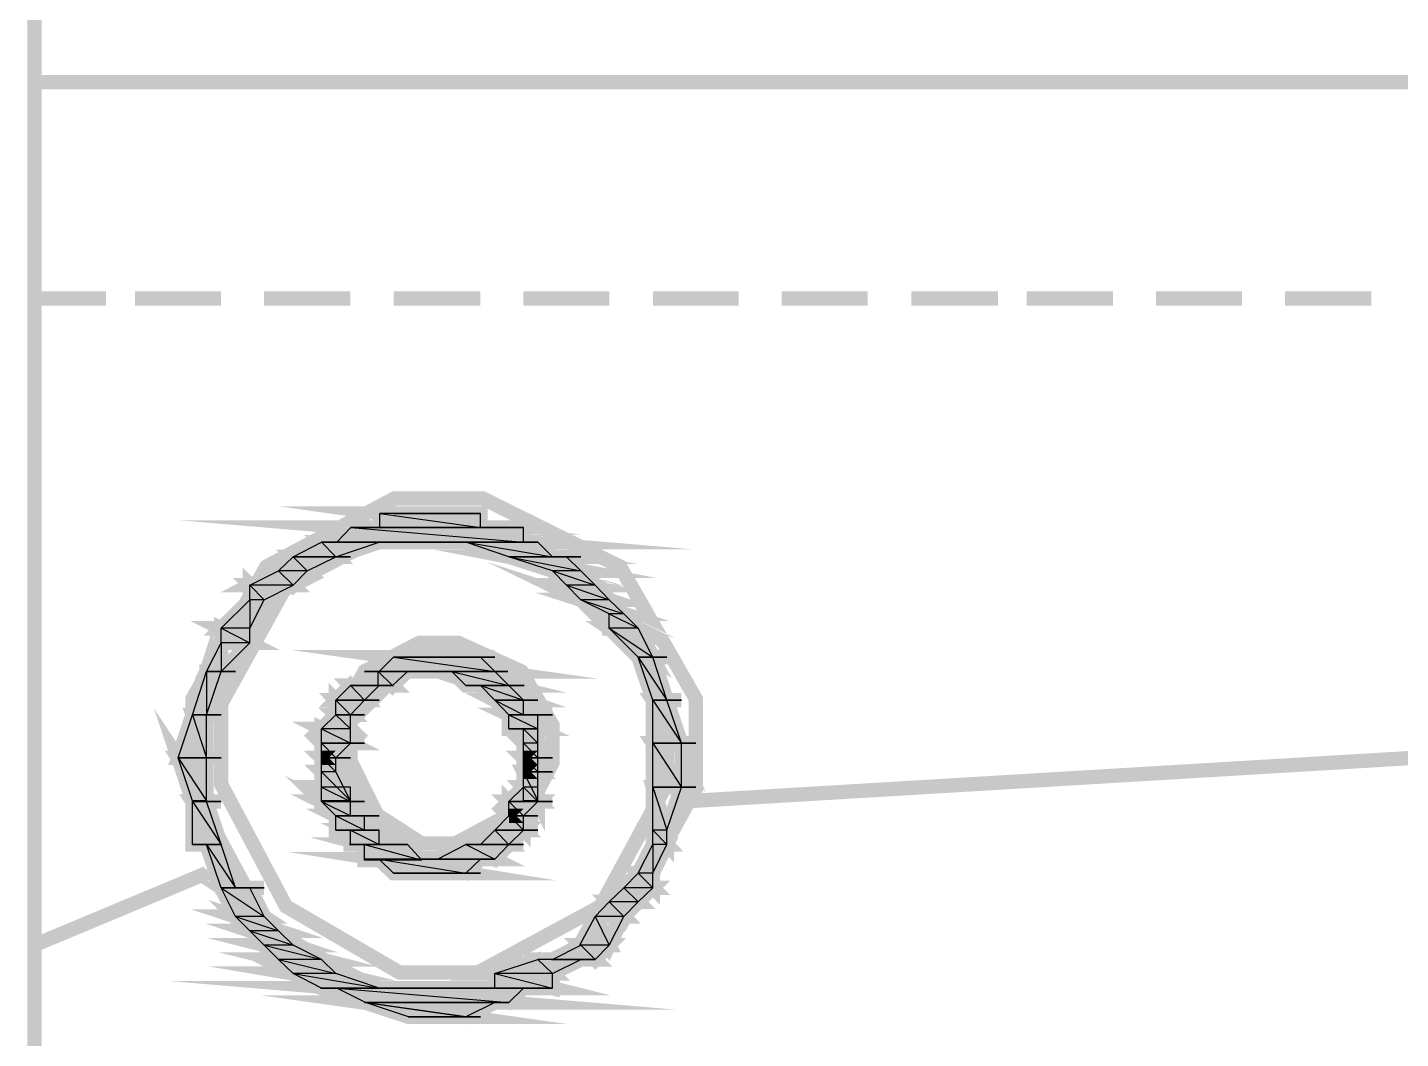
# Model space of a CAD drawing. Extents: x 0 to 210, y 0 to 297.
# Drawn here: x 81.58 to 85.629, y 246.546 to 249.528 of the extents above; entities that cross this region are included whole.
import ezdxf

# ---------------------------------------------------------------- set-up
doc = ezdxf.new("R2010")
doc.units = 0
doc.header["$MEASUREMENT"] = 0
doc.layers.add('C00-00-00-BLACK', color=7, linetype='Continuous')
doc.layers.add('CFF-00-00', color=1, linetype='Continuous')

msp = doc.modelspace()

# ---------------------------------------------------------------- linework, layer by layer
at = {"layer": 'C00-00-00-BLACK', "const_width": 0.0423}
for points in [[(81.6007, 233.641), (81.6007, 253.69)], [(89.4457, 249.367), (81.6007, 249.367)], [(81.8113, 248.729), (81.6007, 248.729)], [(82.1503, 248.729), (81.8967, 248.729)], [(82.532, 248.729), (82.2773, 248.729)], [(82.9151, 248.729), (82.659, 248.729)], [(83.2954, 248.729), (83.0421, 248.729)], [(83.6771, 248.729), (83.4238, 248.729)], [(84.0574, 248.729), (83.8041, 248.729)], [(84.4419, 248.729), (84.1858, 248.729)], [(84.781, 248.729), (84.5263, 248.729)], [(85.1613, 248.729), (84.908, 248.729)], [(85.543, 248.729), (85.2883, 248.729)]]:
    msp.add_lwpolyline(points, dxfattribs=at)
for points in [[(83.5505, 247.417), (83.5505, 247.548), (83.3272, 247.938), (82.9222, 248.139), (82.7885, 248.139), (82.6615, 248.139), (82.284, 247.938), (82.0663, 247.548), (82.0663, 247.417), (82.0663, 247.283), (82.284, 246.878), (82.6615, 246.655), (82.7885, 246.655), (82.9222, 246.655), (83.3272, 246.878), (83.5505, 247.283), (83.5505, 247.417)], [(82.9151, 248.095), (82.6188, 248.095), (82.9151, 248.053), (82.9151, 248.095)], [(82.6188, 248.095), (82.9151, 248.053), (82.6188, 248.053), (82.6188, 248.095)], [(82.743, 248.095), (82.9151, 248.095), (82.659, 248.095), (82.743, 248.095)], [(83.0421, 248.053), (82.5334, 248.053), (83.0421, 248.01), (83.0421, 248.053)], [(83.4651, 247.417), (83.4651, 247.533), (83.2693, 247.88), (82.9084, 248.055), (82.7885, 248.055), (82.6766, 248.055), (82.3419, 247.88), (82.1503, 247.533), (82.1503, 247.417), (82.1503, 247.297), (82.3419, 246.936), (82.6766, 246.741), (82.7885, 246.741), (82.9084, 246.741), (83.2693, 246.936), (83.4651, 247.297), (83.4651, 247.417)], [(82.5334, 248.053), (83.0421, 248.01), (82.4921, 248.01), (82.5334, 248.053)], [(82.6188, 248.053), (83.0421, 248.053), (82.5334, 248.053), (82.6188, 248.053)], [(82.9151, 248.053), (82.6188, 248.053), (83.0421, 248.053), (82.9151, 248.053)], [(82.8724, 248.01), (83.1275, 247.967), (82.9991, 247.967), (82.8724, 248.01)], [(82.9991, 247.967), (83.2115, 247.926), (83.1275, 247.926), (82.9991, 247.967)], [(82.4466, 248.01), (82.4893, 247.967), (82.3627, 247.967), (82.4466, 248.01)], [(82.6163, 248.01), (82.4466, 248.01), (82.4893, 247.967), (82.6163, 248.01)], [(82.4893, 248.01), (82.6163, 248.01), (82.4466, 248.01), (82.4893, 248.01)], [(82.743, 248.01), (82.4893, 248.01), (82.6163, 248.01), (82.743, 248.01)], [(83.0421, 248.01), (82.4921, 248.01), (83.0421, 248.01)], [(82.4921, 248.01), (83.0421, 248.01), (83.0848, 248.01), (82.4921, 248.01)], [(83.0848, 248.01), (82.8724, 248.01), (83.1275, 247.967), (83.0848, 248.01)], [(83.0421, 248.01), (82.743, 248.01), (83.0848, 248.01), (83.0421, 248.01)], [(82.743, 248.01), (83.0848, 248.01), (82.8724, 248.01), (82.743, 248.01)], [(82.3627, 247.967), (82.4039, 247.926), (82.32, 247.926), (82.3627, 247.967)], [(82.4893, 247.967), (82.3627, 247.967), (82.4039, 247.926), (82.4893, 247.967)], [(82.4893, 247.967), (82.3627, 247.967), (82.4893, 247.967)], [(82.3627, 247.967), (82.4893, 247.967), (82.532, 247.967), (82.3627, 247.967)], [(83.1688, 247.967), (82.9991, 247.967), (83.2115, 247.926), (83.1688, 247.967)], [(83.1688, 247.967), (83.2115, 247.967), (82.9991, 247.967), (83.1688, 247.967)], [(83.1688, 247.967), (82.9991, 247.967), (83.1275, 247.967), (83.1688, 247.967)], [(83.1275, 247.926), (83.2541, 247.883), (83.1688, 247.883), (83.1275, 247.926)], [(82.32, 247.926), (82.3627, 247.883), (82.2357, 247.883), (82.32, 247.926)], [(82.2357, 247.883), (82.2773, 247.84), (82.2357, 247.84), (82.2357, 247.883)], [(82.4039, 247.926), (82.32, 247.926), (82.3627, 247.883), (82.4039, 247.926)], [(83.2115, 247.84), (83.3381, 247.799), (83.2954, 247.799), (83.2115, 247.84)], [(83.2115, 247.926), (83.1275, 247.926), (83.2541, 247.883), (83.2115, 247.926)], [(83.1688, 247.883), (83.2954, 247.84), (83.2115, 247.84), (83.1688, 247.883)], [(82.2357, 247.84), (82.2357, 247.756), (82.1503, 247.756), (82.2357, 247.84)], [(82.3627, 247.883), (82.2357, 247.883), (82.2773, 247.84), (82.3627, 247.883)], [(83.2541, 247.883), (83.1688, 247.883), (83.2954, 247.84), (83.2541, 247.883)], [(83.2954, 247.756), (83.4238, 247.671), (83.3808, 247.671), (83.2954, 247.756)], [(82.2773, 247.84), (82.2357, 247.84), (82.2357, 247.756), (82.2773, 247.84)], [(83.2954, 247.84), (83.2115, 247.84), (83.3381, 247.799), (83.2954, 247.84)], [(83.3381, 247.799), (83.2954, 247.799), (83.3808, 247.756), (83.3381, 247.799)], [(83.2954, 247.799), (83.3808, 247.756), (83.2954, 247.756), (83.2954, 247.799)], [(83.3808, 247.671), (83.4651, 247.544), (83.4238, 247.544), (83.3808, 247.671)], [(82.2357, 247.756), (82.1503, 247.756), (82.2357, 247.713), (82.2357, 247.756)], [(82.1503, 247.713), (82.1503, 247.629), (82.1076, 247.629), (82.1503, 247.713)], [(82.1503, 247.756), (82.2357, 247.713), (82.1503, 247.713), (82.1503, 247.756)], [(83.3808, 247.756), (83.2954, 247.756), (83.4238, 247.671), (83.3808, 247.756)], [(82.1076, 247.629), (82.1076, 247.501), (82.0663, 247.501), (82.1076, 247.629)], [(82.2357, 247.713), (82.1503, 247.713), (82.1503, 247.629), (82.2357, 247.713)], [(83.1275, 247.417), (83.1275, 247.471), (83.0365, 247.629), (82.8506, 247.713), (82.7885, 247.713), (82.7345, 247.713), (82.5733, 247.629), (82.4893, 247.471), (82.4893, 247.417), (82.4893, 247.359), (82.5733, 247.184), (82.7345, 247.078), (82.7885, 247.078), (82.8506, 247.078), (83.0365, 247.184), (83.1275, 247.359), (83.1275, 247.417)], [(82.9151, 247.671), (82.659, 247.671), (82.9578, 247.629), (82.9151, 247.671)], [(83.0848, 247.417), (83.0848, 247.481), (82.8615, 247.671), (82.7885, 247.671), (82.7236, 247.671), (82.532, 247.481), (82.532, 247.417), (82.532, 247.365), (82.6107, 247.206), (82.743, 247.121), (82.7885, 247.121), (82.8407, 247.121), (82.9991, 247.206), (83.0848, 247.365), (83.0848, 247.417)], [(82.659, 247.671), (82.9578, 247.629), (82.6163, 247.629), (82.659, 247.671)], [(82.7031, 247.671), (82.8724, 247.671), (82.6615, 247.671), (82.7031, 247.671)], [(82.9151, 247.671), (82.9578, 247.671), (82.6615, 247.671), (82.9151, 247.671)], [(82.9151, 247.671), (82.6615, 247.671), (82.8724, 247.671), (82.9151, 247.671)], [(82.743, 247.671), (82.8312, 247.671), (82.7003, 247.671), (82.743, 247.671)], [(82.8312, 247.671), (82.7031, 247.671), (82.8724, 247.671), (82.8312, 247.671)], [(82.743, 247.671), (82.8312, 247.671), (82.8724, 247.671), (82.743, 247.671)], [(82.8312, 247.671), (82.743, 247.671), (82.8312, 247.671)], [(83.4238, 247.671), (83.3808, 247.671), (83.4651, 247.544), (83.4238, 247.671)], [(83.3808, 247.671), (83.4238, 247.671), (83.4651, 247.671), (83.3808, 247.671)], [(83.4238, 247.671), (83.4651, 247.671), (83.3808, 247.671), (83.4238, 247.671)], [(82.1076, 247.629), (82.1503, 247.629), (82.193, 247.629), (82.1076, 247.629)], [(82.1503, 247.629), (82.193, 247.629), (82.1076, 247.629), (82.1503, 247.629)], [(82.1503, 247.629), (82.1076, 247.629), (82.1076, 247.501), (82.1503, 247.629)], [(82.9578, 247.629), (82.6163, 247.629), (82.5733, 247.629), (82.9578, 247.629)], [(82.955, 247.629), (82.9966, 247.629), (82.5733, 247.629), (82.955, 247.629)], [(82.955, 247.629), (82.5733, 247.629), (82.955, 247.629)], [(82.7003, 247.629), (82.743, 247.629), (82.5733, 247.629), (82.7003, 247.629)], [(82.7003, 247.629), (82.5733, 247.629), (82.7885, 247.629), (82.7003, 247.629)], [(82.7003, 247.629), (82.6135, 247.629), (82.6562, 247.587), (82.7003, 247.629)], [(82.6135, 247.629), (82.6562, 247.587), (82.6135, 247.587), (82.6135, 247.629)], [(82.6163, 247.629), (82.955, 247.629), (82.9966, 247.629), (82.6163, 247.629)], [(82.9578, 247.629), (82.8312, 247.629), (82.9991, 247.587), (82.9578, 247.629)], [(82.8312, 247.629), (82.9991, 247.587), (82.8724, 247.587), (82.8312, 247.629)], [(82.9578, 247.629), (82.7885, 247.629), (82.9578, 247.629)], [(82.7885, 247.629), (82.9578, 247.629), (82.8312, 247.629), (82.7885, 247.629)], [(82.532, 247.587), (82.5733, 247.544), (82.4893, 247.544), (82.532, 247.587)], [(82.6163, 247.587), (82.532, 247.587), (82.5733, 247.544), (82.6163, 247.587)], [(82.5733, 247.587), (82.659, 247.587), (82.532, 247.587), (82.5733, 247.587)], [(82.6163, 247.587), (82.659, 247.587), (82.532, 247.587), (82.6163, 247.587)], [(82.6163, 247.587), (82.532, 247.587), (82.659, 247.587), (82.6163, 247.587)], [(82.659, 247.587), (82.5733, 247.587), (82.659, 247.587)], [(82.9991, 247.587), (82.9151, 247.587), (83.0421, 247.544), (82.9991, 247.587)], [(82.9151, 247.587), (83.0421, 247.544), (82.9578, 247.544), (82.9151, 247.587)], [(82.8724, 247.587), (83.0019, 247.587), (83.0446, 247.587), (82.8724, 247.587)], [(83.0019, 247.587), (83.0446, 247.587), (82.8724, 247.587), (83.0019, 247.587)], [(82.9991, 247.587), (82.8724, 247.587), (82.9991, 247.587)], [(82.8724, 247.587), (82.9991, 247.587), (82.9151, 247.587), (82.8724, 247.587)], [(82.9578, 247.544), (83.0421, 247.501), (82.9991, 247.501), (82.9578, 247.544)], [(83.4238, 247.544), (83.5078, 247.417), (83.4238, 247.417), (83.4238, 247.544)], [(82.0663, 247.501), (82.1076, 247.374), (82.0237, 247.374), (82.0663, 247.501)], [(82.4893, 247.544), (82.532, 247.501), (82.4893, 247.501), (82.4893, 247.544)], [(82.4893, 247.501), (82.532, 247.46), (82.4466, 247.46), (82.4893, 247.501)], [(82.5733, 247.544), (82.4893, 247.544), (82.532, 247.501), (82.5733, 247.544)], [(82.5733, 247.544), (82.4893, 247.544), (82.5733, 247.544)], [(82.4893, 247.544), (82.5733, 247.544), (82.6163, 247.544), (82.4893, 247.544)], [(83.0421, 247.544), (82.9578, 247.544), (83.0421, 247.501), (83.0421, 247.544)], [(83.0421, 247.544), (82.9578, 247.544), (83.0421, 247.544)], [(82.9578, 247.544), (83.0421, 247.544), (83.0848, 247.544), (82.9578, 247.544)], [(82.9991, 247.501), (83.0848, 247.46), (82.9991, 247.46), (82.9991, 247.501)], [(83.4651, 247.544), (83.4238, 247.544), (83.5078, 247.417), (83.4651, 247.544)], [(83.4238, 247.544), (83.4651, 247.544), (83.5078, 247.544), (83.4238, 247.544)], [(83.4651, 247.544), (83.5078, 247.544), (83.4238, 247.544), (83.4651, 247.544)], [(82.0237, 247.374), (82.1076, 247.247), (82.0663, 247.247), (82.0237, 247.374)], [(82.1076, 247.501), (82.0663, 247.501), (82.1076, 247.374), (82.1076, 247.501)], [(82.0663, 247.501), (82.1076, 247.501), (82.1503, 247.501), (82.0663, 247.501)], [(82.1076, 247.501), (82.1503, 247.501), (82.0663, 247.501), (82.1076, 247.501)], [(82.4466, 247.46), (82.532, 247.417), (82.4466, 247.417), (82.4466, 247.46)], [(82.532, 247.501), (82.4893, 247.501), (82.532, 247.46), (82.532, 247.501)], [(82.4893, 247.501), (82.532, 247.501), (82.5733, 247.501), (82.4893, 247.501)], [(82.532, 247.501), (82.5733, 247.501), (82.4893, 247.501), (82.532, 247.501)], [(83.0848, 247.501), (82.9991, 247.501), (83.0848, 247.46), (83.0848, 247.501)], [(83.0848, 247.501), (83.1275, 247.501), (82.9991, 247.501), (83.0848, 247.501)], [(83.0848, 247.501), (82.9991, 247.501), (83.0421, 247.501), (83.0848, 247.501)], [(83.0421, 247.46), (83.0848, 247.417), (83.0421, 247.417), (83.0421, 247.46)], [(83.4238, 247.417), (83.5078, 247.288), (83.4238, 247.288), (83.4238, 247.417)], [(82.532, 247.46), (82.4466, 247.46), (82.532, 247.417), (82.532, 247.46)], [(82.4466, 247.417), (82.4893, 247.374), (82.4466, 247.374), (82.4466, 247.417)], [(83.0848, 247.46), (82.9991, 247.46), (83.0848, 247.46)], [(82.9991, 247.46), (83.0848, 247.46), (83.0421, 247.46), (82.9991, 247.46)], [(83.0848, 247.46), (83.0421, 247.46), (83.0848, 247.417), (83.0848, 247.46)], [(83.0421, 247.417), (83.0848, 247.374), (83.0421, 247.374), (83.0421, 247.417)], [(82.532, 247.417), (82.4466, 247.417), (82.4893, 247.374), (82.532, 247.417)], [(82.4466, 247.417), (82.532, 247.417), (82.5733, 247.417), (82.4466, 247.417)], [(82.532, 247.417), (82.5733, 247.417), (82.4466, 247.417), (82.532, 247.417)], [(82.4466, 247.374), (82.4893, 247.333), (82.4466, 247.333), (82.4466, 247.374)], [(83.0848, 247.417), (83.0421, 247.417), (83.0848, 247.374), (83.0848, 247.417)], [(83.0421, 247.374), (83.0848, 247.333), (83.0421, 247.333), (83.0421, 247.374)], [(83.0421, 247.333), (83.0848, 247.247), (83.0421, 247.247), (83.0421, 247.333)], [(83.5078, 247.417), (83.4238, 247.417), (83.5078, 247.288), (83.5078, 247.417)], [(83.5078, 247.417), (83.4238, 247.417), (83.5078, 247.417)], [(83.4238, 247.417), (83.5078, 247.417), (83.5505, 247.417), (83.4238, 247.417)], [(83.4238, 247.288), (83.4651, 247.161), (83.4238, 247.161), (83.4238, 247.288)], [(82.1076, 247.374), (82.0237, 247.374), (82.1076, 247.247), (82.1076, 247.374)], [(82.1076, 247.374), (82.0237, 247.374), (82.1076, 247.374)], [(82.0237, 247.374), (82.1076, 247.374), (82.1503, 247.374), (82.0237, 247.374)], [(82.4893, 247.374), (82.4466, 247.374), (82.4893, 247.333), (82.4893, 247.374)], [(82.4893, 247.374), (82.4466, 247.374), (82.4893, 247.374)], [(82.4466, 247.374), (82.4893, 247.374), (82.532, 247.374), (82.4466, 247.374)], [(82.4466, 247.333), (82.532, 247.247), (82.4466, 247.247), (82.4466, 247.333)], [(83.0848, 247.374), (83.0421, 247.374), (83.0848, 247.333), (83.0848, 247.374)], [(83.0848, 247.374), (83.0421, 247.374), (83.0848, 247.374)], [(83.0421, 247.374), (83.0848, 247.374), (83.1275, 247.374), (83.0421, 247.374)], [(82.4893, 247.333), (82.4466, 247.333), (82.532, 247.247), (82.4893, 247.333)], [(83.0848, 247.333), (83.0421, 247.333), (83.0848, 247.247), (83.0848, 247.333)], [(83.0848, 247.333), (83.0421, 247.333), (83.0848, 247.333)], [(83.0421, 247.333), (83.0848, 247.333), (83.1275, 247.333), (83.0421, 247.333)], [(82.0663, 247.245), (82.1503, 247.118), (82.0663, 247.118), (82.0663, 247.245)], [(82.4466, 247.245), (82.532, 247.203), (82.4893, 247.203), (82.4466, 247.245)], [(82.532, 247.288), (82.4466, 247.288), (82.532, 247.245), (82.532, 247.288)], [(82.4466, 247.288), (82.532, 247.245), (82.4466, 247.245), (82.4466, 247.288)], [(83.0421, 247.288), (83.0848, 247.245), (82.9991, 247.245), (83.0421, 247.288)], [(82.9991, 247.245), (83.0421, 247.203), (82.9991, 247.203), (82.9991, 247.245)], [(83.0848, 247.288), (83.0421, 247.288), (83.0848, 247.245), (83.0848, 247.288)], [(83.5078, 247.288), (83.4238, 247.288), (83.4651, 247.161), (83.5078, 247.288)], [(83.4238, 247.288), (83.5078, 247.288), (83.5505, 247.288), (83.4238, 247.288)], [(83.5078, 247.288), (83.5505, 247.288), (83.4238, 247.288), (83.5078, 247.288)], [(82.1076, 247.245), (82.0663, 247.245), (82.1503, 247.118), (82.1076, 247.245)], [(82.1076, 247.118), (82.193, 246.991), (82.1503, 246.991), (82.1076, 247.118)], [(82.0663, 247.245), (82.1076, 247.245), (82.1503, 247.245), (82.0663, 247.245)], [(82.1076, 247.245), (82.1503, 247.245), (82.0663, 247.245), (82.1076, 247.245)], [(82.532, 247.245), (82.4466, 247.245), (82.532, 247.203), (82.532, 247.245)], [(82.4466, 247.245), (82.532, 247.245), (82.5733, 247.245), (82.4466, 247.245)], [(82.532, 247.245), (82.5733, 247.245), (82.4466, 247.245), (82.532, 247.245)], [(83.0848, 247.245), (82.9991, 247.245), (83.0421, 247.203), (83.0848, 247.245)], [(82.9991, 247.245), (83.0848, 247.245), (83.1275, 247.245), (82.9991, 247.245)], [(83.0848, 247.245), (83.1275, 247.245), (82.9991, 247.245), (83.0848, 247.245)], [(82.5733, 247.203), (82.4893, 247.203), (82.5733, 247.161), (82.5733, 247.203)], [(82.4893, 247.203), (82.5733, 247.161), (82.4893, 247.161), (82.4893, 247.203)], [(82.5733, 247.203), (82.6163, 247.203), (82.4893, 247.203), (82.5733, 247.203)], [(82.5733, 247.203), (82.4893, 247.203), (82.532, 247.203), (82.5733, 247.203)], [(82.9991, 247.203), (83.0421, 247.161), (82.9578, 247.161), (82.9991, 247.203)], [(83.0421, 247.203), (82.9991, 247.203), (83.0421, 247.161), (83.0421, 247.203)], [(83.0421, 247.203), (82.9991, 247.203), (83.0421, 247.203)], [(82.9991, 247.203), (83.0421, 247.203), (83.0848, 247.203), (82.9991, 247.203)], [(83.4238, 247.118), (83.4238, 247.034), (83.3808, 247.034), (83.4238, 247.118)], [(83.4238, 247.161), (83.4651, 247.118), (83.4238, 247.118), (83.4238, 247.161)], [(82.6163, 247.161), (82.532, 247.161), (82.6163, 247.118), (82.6163, 247.161)], [(82.5733, 247.161), (82.4893, 247.161), (82.6163, 247.161), (82.5733, 247.161)], [(82.4893, 247.161), (82.6163, 247.161), (82.532, 247.161), (82.4893, 247.161)], [(82.532, 247.161), (82.6163, 247.118), (82.532, 247.118), (82.532, 247.161)], [(82.9578, 247.161), (82.9991, 247.118), (82.9151, 247.118), (82.9578, 247.161)], [(83.0421, 247.161), (82.9578, 247.161), (82.9991, 247.118), (83.0421, 247.161)], [(83.0421, 247.161), (82.9578, 247.161), (83.0421, 247.161)], [(82.9578, 247.161), (83.0421, 247.161), (83.0848, 247.161), (82.9578, 247.161)], [(83.4651, 247.161), (83.4238, 247.161), (83.4651, 247.118), (83.4651, 247.161)], [(82.1503, 247.118), (82.0663, 247.118), (82.1503, 247.118)], [(82.0663, 247.118), (82.1503, 247.118), (82.1076, 247.118), (82.0663, 247.118)], [(82.1503, 247.118), (82.1076, 247.118), (82.193, 246.991), (82.1503, 247.118)], [(82.7003, 247.118), (82.5733, 247.118), (82.743, 247.072), (82.7003, 247.118)], [(82.659, 247.118), (82.5292, 247.118), (82.7003, 247.118), (82.659, 247.118)], [(82.5292, 247.118), (82.7003, 247.118), (82.5733, 247.118), (82.5292, 247.118)], [(82.659, 247.118), (82.7003, 247.118), (82.532, 247.118), (82.659, 247.118)], [(82.659, 247.118), (82.532, 247.118), (82.6163, 247.118), (82.659, 247.118)], [(82.5733, 247.118), (82.743, 247.072), (82.5733, 247.072), (82.5733, 247.118)], [(82.8724, 247.118), (82.9578, 247.075), (82.7885, 247.075), (82.8724, 247.118)], [(82.9991, 247.118), (82.8724, 247.118), (82.9578, 247.075), (82.9991, 247.118)], [(82.9151, 247.118), (82.9991, 247.118), (82.8724, 247.118), (82.9151, 247.118)], [(82.9991, 247.118), (82.8724, 247.118), (82.9991, 247.118)], [(82.8724, 247.118), (82.9991, 247.118), (83.0421, 247.118), (82.8724, 247.118)], [(82.9991, 247.118), (82.9151, 247.118), (82.9991, 247.118)], [(83.4651, 247.118), (83.4238, 247.118), (83.4238, 247.034), (83.4651, 247.118)], [(82.9151, 247.075), (82.6163, 247.075), (82.8724, 247.034), (82.9151, 247.075)], [(82.5733, 247.075), (82.743, 247.075), (82.7885, 247.075), (82.5733, 247.075)], [(82.743, 247.075), (82.7885, 247.075), (82.5733, 247.075), (82.743, 247.075)], [(82.5733, 247.075), (82.743, 247.075), (82.7885, 247.075), (82.5733, 247.075)], [(82.743, 247.075), (82.7885, 247.075), (82.5733, 247.075), (82.743, 247.075)], [(82.9578, 247.075), (82.5733, 247.075), (82.9151, 247.075), (82.9578, 247.075)], [(82.5733, 247.075), (82.9151, 247.075), (82.6163, 247.075), (82.5733, 247.075)], [(82.6163, 247.075), (82.8724, 247.034), (82.659, 247.034), (82.6163, 247.075)], [(82.9151, 247.075), (82.6163, 247.075), (82.9151, 247.075)], [(82.6163, 247.075), (82.9151, 247.075), (82.9578, 247.075), (82.6163, 247.075)], [(82.7885, 247.075), (82.9578, 247.075), (82.743, 247.075), (82.7885, 247.075)], [(82.9578, 247.075), (82.7885, 247.075), (82.9578, 247.075)], [(82.1503, 246.991), (82.2773, 246.906), (82.193, 246.906), (82.1503, 246.991)], [(82.8724, 247.034), (82.659, 247.034), (82.7003, 247.034), (82.8724, 247.034)], [(82.659, 247.034), (82.8724, 247.034), (82.9151, 247.034), (82.659, 247.034)], [(82.8312, 247.034), (82.743, 247.034), (82.7003, 247.034), (82.8312, 247.034)], [(82.7003, 247.034), (82.8724, 247.034), (82.8312, 247.034), (82.7003, 247.034)], [(82.8312, 247.034), (82.8724, 247.034), (82.743, 247.034), (82.8312, 247.034)], [(83.3808, 247.034), (83.4238, 246.991), (83.3381, 246.991), (83.3808, 247.034)], [(83.4238, 247.034), (83.3808, 247.034), (83.4238, 246.991), (83.4238, 247.034)], [(82.2357, 246.991), (82.1503, 246.991), (82.2773, 246.906), (82.2357, 246.991)], [(82.2357, 246.991), (82.2773, 246.991), (82.1503, 246.991), (82.2357, 246.991)], [(82.2357, 246.991), (82.1503, 246.991), (82.193, 246.991), (82.2357, 246.991)], [(83.3381, 246.991), (83.3808, 246.949), (83.2954, 246.949), (83.3381, 246.991)], [(83.4238, 246.991), (83.3381, 246.991), (83.3808, 246.949), (83.4238, 246.991)], [(83.2954, 246.949), (83.3381, 246.906), (83.2541, 246.906), (83.2954, 246.949)], [(83.3808, 246.949), (83.2954, 246.949), (83.3381, 246.906), (83.3808, 246.949)], [(82.2773, 246.906), (82.193, 246.906), (82.32, 246.864), (82.2773, 246.906)], [(82.193, 246.906), (82.32, 246.864), (82.2357, 246.864), (82.193, 246.906)], [(83.2541, 246.906), (83.2954, 246.822), (83.2086, 246.822), (83.2541, 246.906)], [(83.3381, 246.906), (83.2541, 246.906), (83.2954, 246.822), (83.3381, 246.906)], [(82.32, 246.864), (82.2357, 246.864), (82.3627, 246.822), (82.32, 246.864)], [(82.2357, 246.864), (82.3627, 246.822), (82.2773, 246.822), (82.2357, 246.864)], [(82.3627, 246.822), (82.2773, 246.822), (82.4466, 246.779), (82.3627, 246.822)], [(82.2773, 246.822), (82.4466, 246.779), (82.32, 246.779), (82.2773, 246.822)], [(83.2115, 246.822), (83.2541, 246.779), (83.1275, 246.779), (83.2115, 246.822)], [(83.2954, 246.822), (83.2115, 246.822), (83.2541, 246.779), (83.2954, 246.822)], [(82.4466, 246.779), (82.32, 246.779), (82.4893, 246.738), (82.4466, 246.779)], [(82.32, 246.779), (82.4893, 246.738), (82.3627, 246.738), (82.32, 246.779)], [(83.0848, 246.779), (83.1275, 246.738), (82.9578, 246.738), (83.0848, 246.779)], [(83.2115, 246.779), (83.0848, 246.779), (83.1275, 246.738), (83.2115, 246.779)], [(83.166, 246.779), (83.2115, 246.779), (83.1247, 246.779), (83.166, 246.779)], [(83.2541, 246.779), (83.166, 246.779), (83.2115, 246.779), (83.2541, 246.779)], [(82.4893, 246.738), (82.3627, 246.738), (82.6163, 246.695), (82.4893, 246.738)], [(82.3627, 246.738), (82.6163, 246.695), (82.4466, 246.695), (82.3627, 246.738)], [(83.1275, 246.738), (82.9578, 246.738), (83.1275, 246.695), (83.1275, 246.738)], [(82.9578, 246.738), (83.1275, 246.695), (82.9578, 246.695), (82.9578, 246.738)], [(83.0421, 246.695), (82.4921, 246.695), (82.9991, 246.652), (83.0421, 246.695)], [(82.4921, 246.695), (82.9991, 246.652), (82.5761, 246.652), (82.4921, 246.695)], [(82.659, 246.695), (82.7003, 246.695), (82.4438, 246.695), (82.659, 246.695)], [(82.659, 246.695), (82.4438, 246.695), (82.6163, 246.695), (82.659, 246.695)], [(82.659, 246.695), (82.4466, 246.695), (82.7003, 246.695), (82.659, 246.695)], [(82.4466, 246.695), (82.7003, 246.695), (82.4893, 246.695), (82.4466, 246.695)], [(82.743, 246.695), (82.7857, 246.695), (82.4893, 246.695), (82.743, 246.695)], [(82.743, 246.695), (82.4893, 246.695), (82.7003, 246.695), (82.743, 246.695)], [(82.8724, 246.695), (83.0421, 246.695), (82.743, 246.695), (82.8724, 246.695)], [(82.9578, 246.695), (83.0848, 246.695), (82.8724, 246.695), (82.9578, 246.695)], [(83.0848, 246.695), (82.8724, 246.695), (83.0421, 246.695), (83.0848, 246.695)], [(83.1275, 246.695), (82.9578, 246.695), (83.0848, 246.695), (83.1275, 246.695)], [(82.8724, 246.61), (82.7031, 246.61), (82.5761, 246.652), (82.8724, 246.61)], [(82.5733, 246.652), (82.9578, 246.652), (82.8724, 246.61), (82.5733, 246.652)], [(82.9578, 246.652), (82.9991, 246.652), (82.5761, 246.652), (82.9578, 246.652)], [(82.9578, 246.652), (82.5761, 246.652), (82.9991, 246.652), (82.9578, 246.652)], [(82.8724, 246.61), (82.9151, 246.61), (82.7031, 246.61), (82.8724, 246.61)]]:
    msp.add_lwpolyline(points, close=True, dxfattribs=at)
at = {"layer": 'C00-00-00-BLACK'}
for points in [[(82.9151, 248.095), (82.6188, 248.095), (82.9151, 248.053), (82.9151, 248.095)], [(82.6188, 248.095), (82.9151, 248.053), (82.6188, 248.053), (82.6188, 248.095)], [(82.743, 248.095), (82.9151, 248.095), (82.659, 248.095), (82.743, 248.095)], [(82.5334, 248.053), (83.0421, 248.01), (82.4921, 248.01), (82.5334, 248.053)], [(82.6188, 248.053), (83.0421, 248.053), (82.5334, 248.053), (82.6188, 248.053)], [(83.0421, 248.053), (82.5334, 248.053), (83.0421, 248.01), (83.0421, 248.053)], [(82.9151, 248.053), (82.6188, 248.053), (83.0421, 248.053), (82.9151, 248.053)], [(82.4466, 248.01), (82.4893, 247.967), (82.3627, 247.967), (82.4466, 248.01)], [(82.4893, 248.01), (82.6163, 248.01), (82.4466, 248.01), (82.4893, 248.01)], [(82.6163, 248.01), (82.4466, 248.01), (82.4893, 247.967), (82.6163, 248.01)], [(82.743, 248.01), (82.4893, 248.01), (82.6163, 248.01), (82.743, 248.01)], [(83.0421, 248.01), (82.4921, 248.01), (83.0421, 248.01)], [(82.4921, 248.01), (83.0421, 248.01), (83.0848, 248.01), (82.4921, 248.01)], [(83.0421, 248.01), (82.743, 248.01), (83.0848, 248.01), (83.0421, 248.01)], [(82.743, 248.01), (83.0848, 248.01), (82.8724, 248.01), (82.743, 248.01)], [(83.0848, 248.01), (82.8724, 248.01), (83.1275, 247.967), (83.0848, 248.01)], [(82.8724, 248.01), (83.1275, 247.967), (82.9991, 247.967), (82.8724, 248.01)], [(82.3627, 247.967), (82.4039, 247.926), (82.32, 247.926), (82.3627, 247.967)], [(82.4893, 247.967), (82.3627, 247.967), (82.4893, 247.967)], [(82.3627, 247.967), (82.4893, 247.967), (82.532, 247.967), (82.3627, 247.967)], [(82.4893, 247.967), (82.3627, 247.967), (82.4039, 247.926), (82.4893, 247.967)], [(83.1688, 247.967), (83.2115, 247.967), (82.9991, 247.967), (83.1688, 247.967)], [(83.1688, 247.967), (82.9991, 247.967), (83.1275, 247.967), (83.1688, 247.967)], [(83.1688, 247.967), (82.9991, 247.967), (83.2115, 247.926), (83.1688, 247.967)], [(82.9991, 247.967), (83.2115, 247.926), (83.1275, 247.926), (82.9991, 247.967)], [(82.32, 247.926), (82.3627, 247.883), (82.2357, 247.883), (82.32, 247.926)], [(82.4039, 247.926), (82.32, 247.926), (82.3627, 247.883), (82.4039, 247.926)], [(83.2115, 247.926), (83.1275, 247.926), (83.2541, 247.883), (83.2115, 247.926)], [(83.1275, 247.926), (83.2541, 247.883), (83.1688, 247.883), (83.1275, 247.926)], [(82.3627, 247.883), (82.2357, 247.883), (82.2773, 247.84), (82.3627, 247.883)], [(82.2357, 247.883), (82.2773, 247.84), (82.2357, 247.84), (82.2357, 247.883)], [(83.2541, 247.883), (83.1688, 247.883), (83.2954, 247.84), (83.2541, 247.883)], [(83.1688, 247.883), (83.2954, 247.84), (83.2115, 247.84), (83.1688, 247.883)], [(82.2357, 247.84), (82.2357, 247.756), (82.1503, 247.756), (82.2357, 247.84)], [(82.2773, 247.84), (82.2357, 247.84), (82.2357, 247.756), (82.2773, 247.84)], [(83.2954, 247.84), (83.2115, 247.84), (83.3381, 247.799), (83.2954, 247.84)], [(83.2115, 247.84), (83.3381, 247.799), (83.2954, 247.799), (83.2115, 247.84)], [(83.3381, 247.799), (83.2954, 247.799), (83.3808, 247.756), (83.3381, 247.799)], [(83.2954, 247.799), (83.3808, 247.756), (83.2954, 247.756), (83.2954, 247.799)], [(82.2357, 247.756), (82.1503, 247.756), (82.2357, 247.713), (82.2357, 247.756)], [(82.1503, 247.756), (82.2357, 247.713), (82.1503, 247.713), (82.1503, 247.756)], [(83.3808, 247.756), (83.2954, 247.756), (83.4238, 247.671), (83.3808, 247.756)], [(83.2954, 247.756), (83.4238, 247.671), (83.3808, 247.671), (83.2954, 247.756)], [(82.1503, 247.713), (82.1503, 247.629), (82.1076, 247.629), (82.1503, 247.713)], [(82.2357, 247.713), (82.1503, 247.713), (82.1503, 247.629), (82.2357, 247.713)], [(82.659, 247.671), (82.9578, 247.629), (82.6163, 247.629), (82.659, 247.671)], [(82.9151, 247.671), (82.659, 247.671), (82.9578, 247.629), (82.9151, 247.671)], [(82.7031, 247.671), (82.8724, 247.671), (82.6615, 247.671), (82.7031, 247.671)], [(82.9151, 247.671), (82.9578, 247.671), (82.6615, 247.671), (82.9151, 247.671)], [(82.9151, 247.671), (82.6615, 247.671), (82.8724, 247.671), (82.9151, 247.671)], [(82.743, 247.671), (82.8312, 247.671), (82.7003, 247.671), (82.743, 247.671)], [(82.8312, 247.671), (82.7031, 247.671), (82.8724, 247.671), (82.8312, 247.671)], [(82.743, 247.671), (82.8312, 247.671), (82.8724, 247.671), (82.743, 247.671)], [(82.8312, 247.671), (82.743, 247.671), (82.8312, 247.671)], [(83.3808, 247.671), (83.4238, 247.671), (83.4651, 247.671), (83.3808, 247.671)], [(83.4238, 247.671), (83.4651, 247.671), (83.3808, 247.671), (83.4238, 247.671)], [(83.4238, 247.671), (83.3808, 247.671), (83.4651, 247.544), (83.4238, 247.671)], [(83.3808, 247.671), (83.4651, 247.544), (83.4238, 247.544), (83.3808, 247.671)], [(82.1076, 247.629), (82.1076, 247.501), (82.0663, 247.501), (82.1076, 247.629)], [(82.1076, 247.629), (82.1503, 247.629), (82.193, 247.629), (82.1076, 247.629)], [(82.1503, 247.629), (82.193, 247.629), (82.1076, 247.629), (82.1503, 247.629)], [(82.1503, 247.629), (82.1076, 247.629), (82.1076, 247.501), (82.1503, 247.629)], [(82.9578, 247.629), (82.6163, 247.629), (82.5733, 247.629), (82.9578, 247.629)], [(82.955, 247.629), (82.9966, 247.629), (82.5733, 247.629), (82.955, 247.629)], [(82.955, 247.629), (82.5733, 247.629), (82.955, 247.629)], [(82.7003, 247.629), (82.743, 247.629), (82.5733, 247.629), (82.7003, 247.629)], [(82.7003, 247.629), (82.5733, 247.629), (82.7885, 247.629), (82.7003, 247.629)], [(82.7003, 247.629), (82.6135, 247.629), (82.6562, 247.587), (82.7003, 247.629)], [(82.6135, 247.629), (82.6562, 247.587), (82.6135, 247.587), (82.6135, 247.629)], [(82.6163, 247.629), (82.955, 247.629), (82.9966, 247.629), (82.6163, 247.629)], [(82.9578, 247.629), (82.7885, 247.629), (82.9578, 247.629)], [(82.7885, 247.629), (82.9578, 247.629), (82.8312, 247.629), (82.7885, 247.629)], [(82.9578, 247.629), (82.8312, 247.629), (82.9991, 247.587), (82.9578, 247.629)], [(82.8312, 247.629), (82.9991, 247.587), (82.8724, 247.587), (82.8312, 247.629)], [(82.532, 247.587), (82.5733, 247.544), (82.4893, 247.544), (82.532, 247.587)], [(82.5733, 247.587), (82.659, 247.587), (82.532, 247.587), (82.5733, 247.587)], [(82.6163, 247.587), (82.659, 247.587), (82.532, 247.587), (82.6163, 247.587)], [(82.6163, 247.587), (82.532, 247.587), (82.659, 247.587), (82.6163, 247.587)], [(82.6163, 247.587), (82.532, 247.587), (82.5733, 247.544), (82.6163, 247.587)], [(82.659, 247.587), (82.5733, 247.587), (82.659, 247.587)], [(82.8724, 247.587), (83.0019, 247.587), (83.0446, 247.587), (82.8724, 247.587)], [(83.0019, 247.587), (83.0446, 247.587), (82.8724, 247.587), (83.0019, 247.587)], [(82.9991, 247.587), (82.8724, 247.587), (82.9991, 247.587)], [(82.8724, 247.587), (82.9991, 247.587), (82.9151, 247.587), (82.8724, 247.587)], [(82.9991, 247.587), (82.9151, 247.587), (83.0421, 247.544), (82.9991, 247.587)], [(82.9151, 247.587), (83.0421, 247.544), (82.9578, 247.544), (82.9151, 247.587)], [(82.5733, 247.544), (82.4893, 247.544), (82.5733, 247.544)], [(82.4893, 247.544), (82.5733, 247.544), (82.6163, 247.544), (82.4893, 247.544)], [(82.5733, 247.544), (82.4893, 247.544), (82.532, 247.501), (82.5733, 247.544)], [(82.4893, 247.544), (82.532, 247.501), (82.4893, 247.501), (82.4893, 247.544)], [(83.0421, 247.544), (82.9578, 247.544), (83.0421, 247.544)], [(82.9578, 247.544), (83.0421, 247.544), (83.0848, 247.544), (82.9578, 247.544)], [(83.0421, 247.544), (82.9578, 247.544), (83.0421, 247.501), (83.0421, 247.544)], [(82.9578, 247.544), (83.0421, 247.501), (82.9991, 247.501), (82.9578, 247.544)], [(83.4238, 247.544), (83.4651, 247.544), (83.5078, 247.544), (83.4238, 247.544)], [(83.4651, 247.544), (83.5078, 247.544), (83.4238, 247.544), (83.4651, 247.544)], [(83.4651, 247.544), (83.4238, 247.544), (83.5078, 247.417), (83.4651, 247.544)], [(83.4238, 247.544), (83.5078, 247.417), (83.4238, 247.417), (83.4238, 247.544)], [(82.0663, 247.501), (82.1076, 247.374), (82.0237, 247.374), (82.0663, 247.501)], [(82.0663, 247.501), (82.1076, 247.501), (82.1503, 247.501), (82.0663, 247.501)], [(82.1076, 247.501), (82.1503, 247.501), (82.0663, 247.501), (82.1076, 247.501)], [(82.1076, 247.501), (82.0663, 247.501), (82.1076, 247.374), (82.1076, 247.501)], [(82.4893, 247.501), (82.532, 247.46), (82.4466, 247.46), (82.4893, 247.501)], [(82.4893, 247.501), (82.532, 247.501), (82.5733, 247.501), (82.4893, 247.501)], [(82.532, 247.501), (82.5733, 247.501), (82.4893, 247.501), (82.532, 247.501)], [(82.532, 247.501), (82.4893, 247.501), (82.532, 247.46), (82.532, 247.501)], [(83.0848, 247.501), (83.1275, 247.501), (82.9991, 247.501), (83.0848, 247.501)], [(83.0848, 247.501), (82.9991, 247.501), (83.0421, 247.501), (83.0848, 247.501)], [(83.0848, 247.501), (82.9991, 247.501), (83.0848, 247.46), (83.0848, 247.501)], [(82.9991, 247.501), (83.0848, 247.46), (82.9991, 247.46), (82.9991, 247.501)], [(82.532, 247.46), (82.4466, 247.46), (82.532, 247.417), (82.532, 247.46)], [(82.4466, 247.46), (82.532, 247.417), (82.4466, 247.417), (82.4466, 247.46)], [(83.0848, 247.46), (82.9991, 247.46), (83.0848, 247.46)], [(82.9991, 247.46), (83.0848, 247.46), (83.0421, 247.46), (82.9991, 247.46)], [(83.0848, 247.46), (83.0421, 247.46), (83.0848, 247.417), (83.0848, 247.46)], [(83.0421, 247.46), (83.0848, 247.417), (83.0421, 247.417), (83.0421, 247.46)], [(82.4466, 247.417), (82.532, 247.417), (82.5733, 247.417), (82.4466, 247.417)], [(82.532, 247.417), (82.5733, 247.417), (82.4466, 247.417), (82.532, 247.417)], [(82.532, 247.417), (82.4466, 247.417), (82.4893, 247.374), (82.532, 247.417)], [(82.4466, 247.417), (82.4893, 247.374), (82.4466, 247.374), (82.4466, 247.417)], [(83.0848, 247.417), (83.0421, 247.417), (83.0848, 247.374), (83.0848, 247.417)], [(83.0421, 247.417), (83.0848, 247.374), (83.0421, 247.374), (83.0421, 247.417)], [(83.5078, 247.417), (83.4238, 247.417), (83.5078, 247.417)], [(83.4238, 247.417), (83.5078, 247.417), (83.5505, 247.417), (83.4238, 247.417)], [(83.5078, 247.417), (83.4238, 247.417), (83.5078, 247.288), (83.5078, 247.417)], [(83.4238, 247.417), (83.5078, 247.288), (83.4238, 247.288), (83.4238, 247.417)], [(82.1076, 247.374), (82.0237, 247.374), (82.1076, 247.374)], [(82.0237, 247.374), (82.1076, 247.374), (82.1503, 247.374), (82.0237, 247.374)], [(82.1076, 247.374), (82.0237, 247.374), (82.1076, 247.247), (82.1076, 247.374)], [(82.0237, 247.374), (82.1076, 247.247), (82.0663, 247.247), (82.0237, 247.374)], [(82.4893, 247.374), (82.4466, 247.374), (82.4893, 247.374)], [(82.4466, 247.374), (82.4893, 247.374), (82.532, 247.374), (82.4466, 247.374)], [(82.4893, 247.374), (82.4466, 247.374), (82.4893, 247.333), (82.4893, 247.374)], [(82.4466, 247.374), (82.4893, 247.333), (82.4466, 247.333), (82.4466, 247.374)], [(83.0848, 247.374), (83.0421, 247.374), (83.0848, 247.374)], [(83.0421, 247.374), (83.0848, 247.374), (83.1275, 247.374), (83.0421, 247.374)], [(83.0848, 247.374), (83.0421, 247.374), (83.0848, 247.333), (83.0848, 247.374)], [(83.0421, 247.374), (83.0848, 247.333), (83.0421, 247.333), (83.0421, 247.374)], [(82.4893, 247.333), (82.4466, 247.333), (82.532, 247.247), (82.4893, 247.333)], [(82.4466, 247.333), (82.532, 247.247), (82.4466, 247.247), (82.4466, 247.333)], [(83.0848, 247.333), (83.0421, 247.333), (83.0848, 247.333)], [(83.0421, 247.333), (83.0848, 247.333), (83.1275, 247.333), (83.0421, 247.333)], [(83.0848, 247.333), (83.0421, 247.333), (83.0848, 247.247), (83.0848, 247.333)], [(83.0421, 247.333), (83.0848, 247.247), (83.0421, 247.247), (83.0421, 247.333)], [(82.532, 247.288), (82.4466, 247.288), (82.532, 247.245), (82.532, 247.288)], [(82.4466, 247.288), (82.532, 247.245), (82.4466, 247.245), (82.4466, 247.288)], [(83.0421, 247.288), (83.0848, 247.245), (82.9991, 247.245), (83.0421, 247.288)], [(83.0848, 247.288), (83.0421, 247.288), (83.0848, 247.245), (83.0848, 247.288)], [(83.4238, 247.288), (83.5078, 247.288), (83.5505, 247.288), (83.4238, 247.288)], [(83.5078, 247.288), (83.5505, 247.288), (83.4238, 247.288), (83.5078, 247.288)], [(83.5078, 247.288), (83.4238, 247.288), (83.4651, 247.161), (83.5078, 247.288)], [(83.4238, 247.288), (83.4651, 247.161), (83.4238, 247.161), (83.4238, 247.288)], [(82.0663, 247.245), (82.1076, 247.245), (82.1503, 247.245), (82.0663, 247.245)], [(82.1076, 247.245), (82.1503, 247.245), (82.0663, 247.245), (82.1076, 247.245)], [(82.1076, 247.245), (82.0663, 247.245), (82.1503, 247.118), (82.1076, 247.245)], [(82.0663, 247.245), (82.1503, 247.118), (82.0663, 247.118), (82.0663, 247.245)], [(82.4466, 247.245), (82.532, 247.245), (82.5733, 247.245), (82.4466, 247.245)], [(82.532, 247.245), (82.5733, 247.245), (82.4466, 247.245), (82.532, 247.245)], [(82.532, 247.245), (82.4466, 247.245), (82.532, 247.203), (82.532, 247.245)], [(82.4466, 247.245), (82.532, 247.203), (82.4893, 247.203), (82.4466, 247.245)], [(82.9991, 247.245), (83.0848, 247.245), (83.1275, 247.245), (82.9991, 247.245)], [(83.0848, 247.245), (83.1275, 247.245), (82.9991, 247.245), (83.0848, 247.245)], [(83.0848, 247.245), (82.9991, 247.245), (83.0421, 247.203), (83.0848, 247.245)], [(82.9991, 247.245), (83.0421, 247.203), (82.9991, 247.203), (82.9991, 247.245)], [(82.5733, 247.203), (82.6163, 247.203), (82.4893, 247.203), (82.5733, 247.203)], [(82.5733, 247.203), (82.4893, 247.203), (82.532, 247.203), (82.5733, 247.203)], [(82.5733, 247.203), (82.4893, 247.203), (82.5733, 247.161), (82.5733, 247.203)], [(82.4893, 247.203), (82.5733, 247.161), (82.4893, 247.161), (82.4893, 247.203)], [(82.9991, 247.203), (83.0421, 247.161), (82.9578, 247.161), (82.9991, 247.203)], [(83.0421, 247.203), (82.9991, 247.203), (83.0421, 247.203)], [(82.9991, 247.203), (83.0421, 247.203), (83.0848, 247.203), (82.9991, 247.203)], [(83.0421, 247.203), (82.9991, 247.203), (83.0421, 247.161), (83.0421, 247.203)], [(82.5733, 247.161), (82.4893, 247.161), (82.6163, 247.161), (82.5733, 247.161)], [(82.4893, 247.161), (82.6163, 247.161), (82.532, 247.161), (82.4893, 247.161)], [(82.6163, 247.161), (82.532, 247.161), (82.6163, 247.118), (82.6163, 247.161)], [(82.532, 247.161), (82.6163, 247.118), (82.532, 247.118), (82.532, 247.161)], [(82.9578, 247.161), (82.9991, 247.118), (82.9151, 247.118), (82.9578, 247.161)], [(83.0421, 247.161), (82.9578, 247.161), (83.0421, 247.161)], [(82.9578, 247.161), (83.0421, 247.161), (83.0848, 247.161), (82.9578, 247.161)], [(83.0421, 247.161), (82.9578, 247.161), (82.9991, 247.118), (83.0421, 247.161)], [(83.4651, 247.161), (83.4238, 247.161), (83.4651, 247.118), (83.4651, 247.161)], [(83.4238, 247.161), (83.4651, 247.118), (83.4238, 247.118), (83.4238, 247.161)], [(82.1503, 247.118), (82.0663, 247.118), (82.1503, 247.118)], [(82.0663, 247.118), (82.1503, 247.118), (82.1076, 247.118), (82.0663, 247.118)], [(82.1503, 247.118), (82.1076, 247.118), (82.193, 246.991), (82.1503, 247.118)], [(82.1076, 247.118), (82.193, 246.991), (82.1503, 246.991), (82.1076, 247.118)], [(82.659, 247.118), (82.5292, 247.118), (82.7003, 247.118), (82.659, 247.118)], [(82.5292, 247.118), (82.7003, 247.118), (82.5733, 247.118), (82.5292, 247.118)], [(82.659, 247.118), (82.7003, 247.118), (82.532, 247.118), (82.659, 247.118)], [(82.659, 247.118), (82.532, 247.118), (82.6163, 247.118), (82.659, 247.118)], [(82.7003, 247.118), (82.5733, 247.118), (82.743, 247.072), (82.7003, 247.118)], [(82.5733, 247.118), (82.743, 247.072), (82.5733, 247.072), (82.5733, 247.118)], [(82.8724, 247.118), (82.9578, 247.075), (82.7885, 247.075), (82.8724, 247.118)], [(82.9151, 247.118), (82.9991, 247.118), (82.8724, 247.118), (82.9151, 247.118)], [(82.9991, 247.118), (82.8724, 247.118), (82.9991, 247.118)], [(82.8724, 247.118), (82.9991, 247.118), (83.0421, 247.118), (82.8724, 247.118)], [(82.9991, 247.118), (82.8724, 247.118), (82.9578, 247.075), (82.9991, 247.118)], [(82.9991, 247.118), (82.9151, 247.118), (82.9991, 247.118)], [(83.4238, 247.118), (83.4238, 247.034), (83.3808, 247.034), (83.4238, 247.118)], [(83.4651, 247.118), (83.4238, 247.118), (83.4238, 247.034), (83.4651, 247.118)], [(82.5733, 247.075), (82.743, 247.075), (82.7885, 247.075), (82.5733, 247.075)], [(82.743, 247.075), (82.7885, 247.075), (82.5733, 247.075), (82.743, 247.075)], [(82.5733, 247.075), (82.743, 247.075), (82.7885, 247.075), (82.5733, 247.075)], [(82.743, 247.075), (82.7885, 247.075), (82.5733, 247.075), (82.743, 247.075)], [(82.9578, 247.075), (82.5733, 247.075), (82.9151, 247.075), (82.9578, 247.075)], [(82.5733, 247.075), (82.9151, 247.075), (82.6163, 247.075), (82.5733, 247.075)], [(82.9151, 247.075), (82.6163, 247.075), (82.9151, 247.075)], [(82.6163, 247.075), (82.9151, 247.075), (82.9578, 247.075), (82.6163, 247.075)], [(82.9151, 247.075), (82.6163, 247.075), (82.8724, 247.034), (82.9151, 247.075)], [(82.6163, 247.075), (82.8724, 247.034), (82.659, 247.034), (82.6163, 247.075)], [(82.7885, 247.075), (82.9578, 247.075), (82.743, 247.075), (82.7885, 247.075)], [(82.9578, 247.075), (82.7885, 247.075), (82.9578, 247.075)], [(82.8724, 247.034), (82.659, 247.034), (82.7003, 247.034), (82.8724, 247.034)], [(82.659, 247.034), (82.8724, 247.034), (82.9151, 247.034), (82.659, 247.034)], [(82.8312, 247.034), (82.743, 247.034), (82.7003, 247.034), (82.8312, 247.034)], [(82.7003, 247.034), (82.8724, 247.034), (82.8312, 247.034), (82.7003, 247.034)], [(82.8312, 247.034), (82.8724, 247.034), (82.743, 247.034), (82.8312, 247.034)], [(83.3808, 247.034), (83.4238, 246.991), (83.3381, 246.991), (83.3808, 247.034)], [(83.4238, 247.034), (83.3808, 247.034), (83.4238, 246.991), (83.4238, 247.034)], [(82.2357, 246.991), (82.2773, 246.991), (82.1503, 246.991), (82.2357, 246.991)], [(82.2357, 246.991), (82.1503, 246.991), (82.193, 246.991), (82.2357, 246.991)], [(82.2357, 246.991), (82.1503, 246.991), (82.2773, 246.906), (82.2357, 246.991)], [(82.1503, 246.991), (82.2773, 246.906), (82.193, 246.906), (82.1503, 246.991)], [(83.3381, 246.991), (83.3808, 246.949), (83.2954, 246.949), (83.3381, 246.991)], [(83.4238, 246.991), (83.3381, 246.991), (83.3808, 246.949), (83.4238, 246.991)], [(83.2954, 246.949), (83.3381, 246.906), (83.2541, 246.906), (83.2954, 246.949)], [(83.3808, 246.949), (83.2954, 246.949), (83.3381, 246.906), (83.3808, 246.949)], [(82.2773, 246.906), (82.193, 246.906), (82.32, 246.864), (82.2773, 246.906)], [(82.193, 246.906), (82.32, 246.864), (82.2357, 246.864), (82.193, 246.906)], [(83.2541, 246.906), (83.2954, 246.822), (83.2086, 246.822), (83.2541, 246.906)], [(83.3381, 246.906), (83.2541, 246.906), (83.2954, 246.822), (83.3381, 246.906)], [(82.32, 246.864), (82.2357, 246.864), (82.3627, 246.822), (82.32, 246.864)], [(82.2357, 246.864), (82.3627, 246.822), (82.2773, 246.822), (82.2357, 246.864)], [(82.3627, 246.822), (82.2773, 246.822), (82.4466, 246.779), (82.3627, 246.822)], [(82.2773, 246.822), (82.4466, 246.779), (82.32, 246.779), (82.2773, 246.822)], [(83.2115, 246.822), (83.2541, 246.779), (83.1275, 246.779), (83.2115, 246.822)], [(83.2954, 246.822), (83.2115, 246.822), (83.2541, 246.779), (83.2954, 246.822)], [(82.4466, 246.779), (82.32, 246.779), (82.4893, 246.738), (82.4466, 246.779)], [(82.32, 246.779), (82.4893, 246.738), (82.3627, 246.738), (82.32, 246.779)], [(83.0848, 246.779), (83.1275, 246.738), (82.9578, 246.738), (83.0848, 246.779)], [(83.2115, 246.779), (83.0848, 246.779), (83.1275, 246.738), (83.2115, 246.779)], [(83.166, 246.779), (83.2115, 246.779), (83.1247, 246.779), (83.166, 246.779)], [(83.2541, 246.779), (83.166, 246.779), (83.2115, 246.779), (83.2541, 246.779)], [(82.4893, 246.738), (82.3627, 246.738), (82.6163, 246.695), (82.4893, 246.738)], [(82.3627, 246.738), (82.6163, 246.695), (82.4466, 246.695), (82.3627, 246.738)], [(83.1275, 246.738), (82.9578, 246.738), (83.1275, 246.695), (83.1275, 246.738)], [(82.9578, 246.738), (83.1275, 246.695), (82.9578, 246.695), (82.9578, 246.738)], [(82.659, 246.695), (82.7003, 246.695), (82.4438, 246.695), (82.659, 246.695)], [(82.659, 246.695), (82.4438, 246.695), (82.6163, 246.695), (82.659, 246.695)], [(82.659, 246.695), (82.4466, 246.695), (82.7003, 246.695), (82.659, 246.695)], [(82.4466, 246.695), (82.7003, 246.695), (82.4893, 246.695), (82.4466, 246.695)], [(82.743, 246.695), (82.7857, 246.695), (82.4893, 246.695), (82.743, 246.695)], [(82.743, 246.695), (82.4893, 246.695), (82.7003, 246.695), (82.743, 246.695)], [(83.0421, 246.695), (82.4921, 246.695), (82.9991, 246.652), (83.0421, 246.695)], [(82.4921, 246.695), (82.9991, 246.652), (82.5761, 246.652), (82.4921, 246.695)], [(82.8724, 246.695), (83.0421, 246.695), (82.743, 246.695), (82.8724, 246.695)], [(82.9578, 246.695), (83.0848, 246.695), (82.8724, 246.695), (82.9578, 246.695)], [(83.0848, 246.695), (82.8724, 246.695), (83.0421, 246.695), (83.0848, 246.695)], [(83.1275, 246.695), (82.9578, 246.695), (83.0848, 246.695), (83.1275, 246.695)], [(82.5733, 246.652), (82.9578, 246.652), (82.8724, 246.61), (82.5733, 246.652)], [(82.9578, 246.652), (82.9991, 246.652), (82.5761, 246.652), (82.9578, 246.652)], [(82.9578, 246.652), (82.5761, 246.652), (82.9991, 246.652), (82.9578, 246.652)], [(82.8724, 246.61), (82.7031, 246.61), (82.5761, 246.652), (82.8724, 246.61)], [(82.8724, 246.61), (82.9151, 246.61), (82.7031, 246.61), (82.8724, 246.61)]]:
    msp.add_lwpolyline(points, close=True, dxfattribs=at)
at = {"layer": 'CFF-00-00', "const_width": 0.0423}
for points in [[(97.0361, 248.053), (83.5078, 247.245)], [(82.1076, 247.034), (81.6007, 246.822)]]:
    msp.add_lwpolyline(points, dxfattribs=at)

doc.saveas('drawing.dxf')
